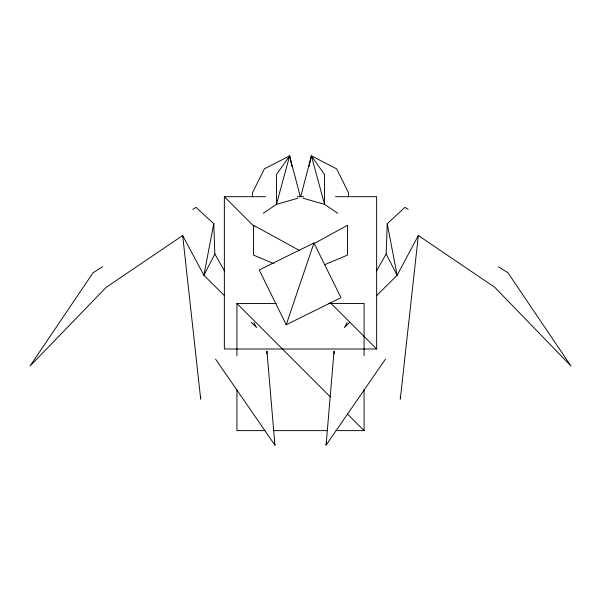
<?xml version="1.0" encoding="UTF-8"?>
<svg xmlns="http://www.w3.org/2000/svg" width="601" height="601" viewBox="0 0 601 601"><rect width="100%" height="100%" fill="white"/><g stroke="black" fill="none" stroke-linecap="round" stroke-linejoin="round"><path stroke-width="0.9" d="M400.371 396.337L400.304 399.139L418.334 235.524L494.788 287.316L570.95 366.001L507.943 272.756L498.439 266.716M266.844 353.884L266.942 351.127L274.912 445.138L215.541 359.105M376.534 270.953L386.158 253.99L387.232 223.692L404.991 207.322L408.162 209.336M348.445 196.745L348.663 193.086L336.59 168.806L311.363 155.862L300.733 196.587M385.459 359.105L326.088 445.138L334.058 351.127L334.156 353.884M326.088 445.138L326.583 442.374M192.838 209.336L196.009 207.322L213.768 223.692L203.874 275.288L224.549 295.782M309.064 166.53L311.363 155.862L324.42 174.403L324.548 204.37L337.739 213.28M252.555 196.745L252.337 193.086L264.41 168.806L289.637 155.862L276.452 204.37L263.261 213.28M286.226 324.735L313.955 242.962L259.204 269.984L286.226 324.735L340.977 297.705L313.955 242.962M213.768 223.692L214.842 253.99L203.874 275.288L182.666 235.524L106.212 287.316L30.05 366.001L93.057 272.756L102.561 266.716M418.334 235.524L397.126 275.288L376.451 295.782M347.198 322.662L344.448 327.507L349.782 322.219M300.267 196.587L289.637 155.862L276.58 174.403L276.452 204.37L297.826 198.255M313.482 243.923L347.551 225.225L347.551 255.057L324.45 264.786M335.531 196.707L376.639 196.707L376.639 348.993L224.361 348.993L224.361 196.707L265.469 196.707M297.232 196.707L303.768 196.707M236.922 355.822L236.922 303.46L276.19 303.46M328.552 303.46L364.078 303.46L364.078 355.822M264.966 430.624L236.922 430.624L236.922 389.486M273.387 430.624L327.613 430.624M336.034 430.624L364.078 430.624L364.078 389.486M303.174 198.255L324.548 204.37L311.363 155.862M273.981 263.704L253.449 255.057L253.449 225.225L299.689 250.602M251.218 322.219L256.552 327.507L253.802 322.662M224.361 196.707L254.155 226.502M330.295 302.641L376.639 348.993M236.922 303.46L330.302 396.848M347.521 414.066L364.078 430.624M214.842 253.99L224.466 270.953M386.158 253.99L397.126 275.288L387.232 223.692M289.637 155.862L291.936 166.53M274.417 442.374L274.912 445.138M182.666 235.524L200.696 399.139L200.629 396.337"/></g></svg>
